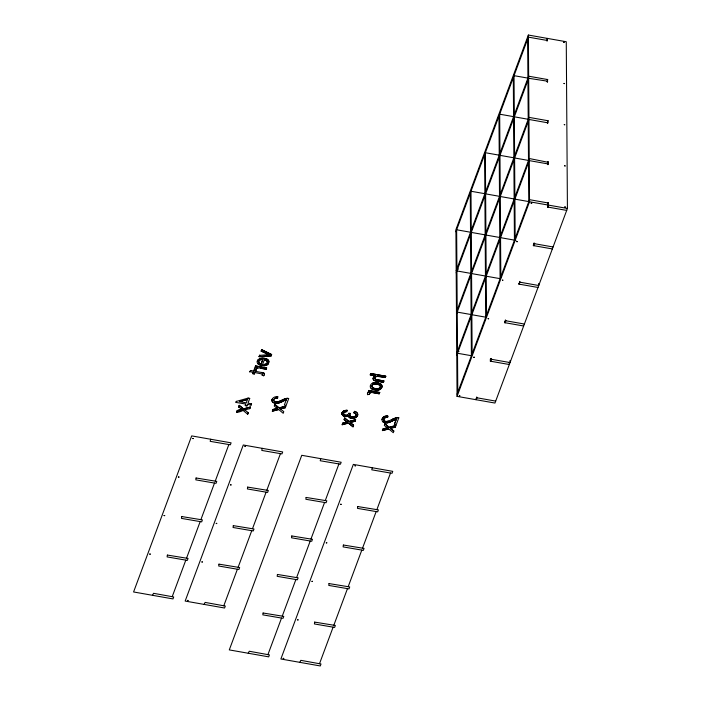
<?xml version="1.0" encoding="UTF-8"?>
<svg xmlns="http://www.w3.org/2000/svg" width="701" height="701" viewBox="0 0 701 701"><rect width="100%" height="100%" fill="white"/><g stroke="black" fill="none" stroke-linecap="round" stroke-linejoin="round"><path stroke-width="1.05" d="M342.088 414.563L342.097 412.696M347.915 416.052L348.502 415.527L348.896 416.955M373.142 378.584L373.221 379.25L373.379 377.524A4.302 2.988 -0.4 0 1 375.385 375.78L375.385 375.902A4.302 2.988 -0.4 0 0 373.37 377.637M343.543 413.73L344.13 412.284M375.298 379.223L374.869 378.067M262.489 374.465L262.288 375.088L262.419 374.15M256.303 369.287L256.373 370.032L254.507 370.181L256.373 369.918L256.461 368.787M369.401 394.137L369.392 393.892M264.365 374.457L264.303 373.677M373.142 378.601L373.212 377.997M369.392 394.128L369.497 393.427M268.86 362.207L268.877 361.9A4.846 3.365 -0.4 0 0 266.95 359.035L266.214 358.737M264.391 374.308L264.365 373.738M374.86 378.268L375.219 377.243L374.991 377.751M273.662 400.201L273.749 399.658M383.736 419.391L383.982 420.565M272.014 400.315L272.111 399.666M256.338 369.112L256.303 369.646M369.392 393.944L369.891 392.937M264.391 374.194L264.347 374.422M264.917 365.571L263.848 365.756L264.032 364.467A3.531 2.453 -0.4 0 0 266.967 360.761M276.325 398.019C278.043 398.755 278.455 395.907 276.58 396.722M345.348 411.794L346.995 411.697L346.951 410.251M386.233 417.437C387.346 417.542 388.897 416.806 387.399 416.026M355.635 415.93L356.038 414.493M355.933 415.378L355.863 413.967M382.124 419.251L382.08 419.715A4.495 3.119 -0.4 0 0 382.588 421.424M382.098 419.54L382.22 418.891A7.974 5.538 -0.4 0 1 382.439 418.339L382.728 417.962A4.513 3.137 -0.4 0 1 386.637 416.07L387.145 416.131M381.914 387.057L381.949 386.75A4.907 3.409 -0.4 0 0 381.16 384.358A4.653 3.233 -0.4 0 0 380.222 383.701M349.773 414.536L349.965 415.886M343.56 413.406L344.06 412.354M342 413.012L341.992 414.265M383.754 419.391L384.069 418.506M272.111 399.78L272.163 399.482A7.974 5.538 -0.4 0 1 272.382 398.939M382.168 419.189L382.22 419.005A7.974 5.538 -0.4 0 1 382.439 418.453L382.72 417.849A4.513 3.137 -0.4 0 1 386.637 415.965L387.942 416.07M342.027 413.02L343.148 411.277M268.728 362.697L268.448 363.504M349.808 414.536L349.738 415.29M383.85 418.953L383.736 419.908M256.373 369.112L257.092 368.227M152.52 595.307L153.537 593.309L173.717 596.963L172.989 598.917L133.576 591.968L191.688 435.899L231.102 442.848L230.375 444.802L210.195 441.341L210.642 439.238M236.009 402.321L236.386 401.305L236.009 402.435L245.779 404.039L245.262 405.555L246.997 405.861L247.514 404.346L251.081 405.09L251.554 403.706L251.081 405.09M236.78 412.013C253.306 406.142 232.986 415.921 237.35 410.479L240.417 409.673M239.269 405.336L238.699 406.974L239.269 405.336L243.597 408.946L250.301 407.071L243.597 408.832M236.78 412.127L237.35 410.479M252.816 373.677L253.289 372.292L252.816 373.677L254.279 373.931L254.752 372.546L261.175 373.791A4.408 3.067 -0.4 0 1 262.218 374.027L262.227 373.957M255.585 370.435L255.225 371.39L255.585 370.435L254.121 370.067L253.762 371.136L251.063 370.549L249.486 371.732L251.063 370.549M255.252 367.017C259.589 367.306 253.727 368.069 255.655 365.94L266.617 367.867L266.143 369.252L260.448 368.253M259.133 356.713L259.633 355.249L259.133 356.713L271.112 355.906L271.611 354.557L261.71 349.676L261.21 351.14L267.169 353.926M253.762 371.136L254.121 370.067M255.252 367.131L255.655 365.94M261.21 351.14L261.71 349.676M254.279 373.931L254.752 372.546M172.201 596.7L185.818 560.117M186.545 558.171L200.171 521.588M200.889 519.643L214.515 483.059M215.242 481.114L228.859 444.53M239.532 401.585L246.253 402.882L247.506 399.404L239.532 401.585L247.506 399.404M262.761 359.403L261.105 363.968A3.733 2.594 -0.4 0 1 259.256 363.136A3.382 2.348 -0.4 0 1 259.326 360.516A3.382 2.348 -0.4 0 1 262.77 359.499L262.761 359.403A3.382 2.348 -0.4 0 0 259.326 360.402A3.382 2.348 -0.4 0 0 259.3 362.995M261.105 363.968L262.761 359.517M236.386 401.419L247.979 398.133L249.714 398.44L247.988 403.189L251.554 403.82M261.718 365.317L262.192 365.501L264.338 359.727A4.346 3.023 -0.4 0 1 266.844 360.796M250.301 407.185L249.722 408.727L250.301 407.071M247.672 414.238L248.242 412.591L247.672 414.238L243.037 410.365M266.143 369.252L266.617 367.867M271.112 355.906L271.611 354.443M272.321 411.18L278.577 409.533L272.321 411.18L272.891 409.533L275.957 408.727M279.138 407.886L285.842 406.124L279.138 408L274.81 404.381L274.24 406.028L276.483 407.824M204.105 604.402L205.121 602.404L225.301 606.058L224.574 608.012L185.16 601.064L243.273 444.995L282.687 451.943L281.96 453.897L261.78 450.436L262.227 448.333M278.577 409.419L283.213 413.292L283.782 411.645L280.339 408.963L285.263 407.667L280.339 408.963M285.263 407.772L285.842 406.124M286.262 399.868L284.343 405.029L286.174 405.353L288.724 398.492A3.558 2.471 -0.4 0 0 287.366 398.405M223.785 605.795L237.402 569.212M238.13 567.267L251.755 530.683M252.483 528.738L266.1 492.155M266.827 490.209L280.444 453.626M248.233 653.244L249.249 651.247L269.429 654.9L268.702 656.855L229.288 649.906L301.754 455.308L341.168 462.257L340.441 464.202L320.226 460.741L320.699 458.647M350.149 422.51L355.083 421.213L350.149 422.51L353.602 425.192L353.032 426.839L348.388 423.08L342.141 424.727L342.71 423.08L345.768 422.274M344.06 419.575L346.215 421.319L344.06 419.575L344.629 417.936L348.958 421.546L355.652 419.671L348.958 421.441M375.605 375.824L370.216 374.869L370.689 373.493L385.76 376.262L370.689 373.493M267.913 654.638L281.53 618.054M282.258 616.109L295.883 579.525M296.611 577.58L310.228 540.997M310.955 539.043L324.572 502.468M325.299 500.514L338.925 463.939M355.083 421.327L355.652 419.671M368.34 391.666L370.067 391.973L368.34 391.666L368.744 390.475L379.705 392.525L368.744 390.475M370.89 392.656L371.302 392.507A7.545 5.24 -0.4 0 1 373.528 392.797L379.232 393.796L379.705 392.411M375.053 380.669L383.491 382.36L383.964 380.976L376.253 379.574M377.103 376.341L385.287 377.532L385.76 376.148M528.361 35.05L455.904 229.648L457.061 396.372L494.967 403.049L567.424 208.451L566.268 41.736L528.361 35.05L529.527 201.765L457.061 396.372M455.913 231.733L528.379 37.135L547.332 40.474L547.323 39.992M382.387 430.589L388.634 428.942L382.387 430.589L382.956 428.933L386.014 428.136M389.195 427.295L395.899 425.533L389.204 427.408L384.867 423.79L384.306 425.437L386.97 427.522M299.818 662.34L300.834 660.342L321.014 663.996L320.287 665.95L280.873 659.001L353.339 464.404L392.753 471.352L392.025 473.298L371.775 469.828L372.284 467.742M396.328 419.163L394.409 424.438L396.328 419.163A7.133 4.951 -0.4 0 0 394.838 419.706L394.181 420.118M388.634 428.828L393.279 432.701L393.848 431.054L390.396 428.364L395.329 427.067L390.396 428.364M395.329 427.181L395.899 425.533M394.409 424.324L396.231 424.753L398.79 417.787A3.558 2.471 -0.4 0 0 397.423 417.7L396.862 417.866M456.202 272.891L528.668 78.293L547.665 81.202M547.034 39.142L547.315 38.389L547.052 41.228M319.498 663.733L333.115 627.15M333.842 625.204L347.468 588.621M348.195 586.676L361.812 550.092M362.54 548.147L376.165 511.564M376.884 509.609L390.51 473.035M456.474 311.963L528.94 117.365L547.893 120.712L547.893 121.194M456.491 314.048L528.957 119.45M547.323 80.3L547.604 79.546L547.017 79.406M547.341 82.385L547.604 79.546L528.65 76.207L456.185 270.805L470.651 273.364M456.763 353.129L529.229 158.522L548.235 162.317M456.78 355.205L529.237 160.608L548.191 163.955L548.191 163.464M547.612 121.457L547.893 120.712L547.236 120.59M547.621 123.542L547.893 120.712M457.052 394.286L529.518 199.68L548.462 203.027L548.471 203.509M547.902 162.614L548.173 161.87L547.586 161.721M547.91 164.7L548.173 161.87M510.021 360.48L510.039 362.566L491.086 359.227L490.753 361.339L490.569 358.509M548.182 203.772L548.462 203.027L547.814 202.913M476.733 396.959L476.014 399.71L476.005 398.913M509.294 362.426L509.312 364.52L490.358 361.181L491.086 358.43M505.36 322.767L504.711 322.653L505.43 319.901M519.713 284.238L519.055 284.124L519.774 281.373M534.057 245.709L533.408 245.587L534.127 242.844M548.41 207.172L547.753 207.058L548.462 203.027M264.251 374.755L264.128 375.14M342.158 412.652L342.474 411.978M349.887 414.326L350.053 413.897M383.903 418.944L384.77 417.814M355.889 415.386L355.705 415.833M272.47 398.764L272.382 399.044A7.974 5.538 -0.4 0 0 272.163 399.596M262.288 375.088L263.725 375.797L263.935 375.377M357.247 416.157L357.344 415.973A6.896 4.793 -0.4 0 0 357.563 415.439M353.979 412.819L354.54 411.426A4.933 3.426 -0.4 0 1 357.606 415.439M353.795 412.758L354.54 411.426M268.36 363.539L267.861 364.318M257.74 360.104L257.53 360.568A6.712 4.662 -0.4 0 0 257.293 361.138M257.626 360.384L257.74 360.209A4.925 3.426 -0.4 0 1 261.666 358.22L263.778 358.29A10.077 7.001 -0.4 0 1 264.768 358.456L265.083 358.518M272.558 398.711L272.663 398.554A4.513 3.137 -0.4 0 1 276.58 396.67M268.273 363.679L267.975 364.196M357.142 416.21L355.985 417.463M357.037 416.49L357.344 415.868A6.896 4.793 -0.4 0 0 357.563 415.325M350.255 413.713L348.695 413.275L350.395 413.415M384.139 418.515L384.463 418.041M342.57 411.96L343.735 410.9M356.914 416.534L355.801 417.586M375.272 377.287L375.64 376.831M355.556 415.921L354.154 416.911M244.921 446.257L245.455 446.257M245.446 446.493L244.929 446.493M230.568 484.785L231.111 484.785M231.093 485.022L230.576 485.022M216.223 523.323L216.758 523.314M216.749 523.551L216.232 523.551M201.87 561.851L202.414 561.851M202.396 562.079L201.888 562.079M187.526 600.38L188.061 600.38M188.052 600.617L187.535 600.617M354.978 465.666L355.521 465.666M355.512 465.885L354.978 465.885M340.633 504.194L341.168 504.194M341.159 504.431L340.651 504.44M326.28 542.723L326.824 542.723M326.806 542.96L326.307 542.977M311.936 581.252L312.471 581.252M312.462 581.488L311.963 581.506M297.592 619.789L298.127 619.78M298.109 620.017L297.61 620.034M283.239 658.318L283.782 658.318M283.765 658.546L283.248 658.546M375.324 377.226L375.71 376.77M355.468 416.017L354.583 416.745M267.738 364.327L267.353 364.765M344.13 412.398L345.225 411.715M344.209 412.328L346.031 411.583M369.848 393.095L370.514 392.63M348.406 415.597L347.819 416.114M384.56 418.076L386.085 417.34M533.575 245.131L533.408 245.587L552.353 248.934M519.222 283.668L519.055 284.124L538.009 287.463M504.878 322.197L504.711 322.653L523.656 325.991M547.604 80.037L547.604 79.546M547.253 122.675L547.902 122.307M256.855 368.367L257.88 367.999M274.704 398.405L273.662 400.306L274.757 401.866M343.28 411.285L344.244 410.663M375.78 376.831L377.007 376.244M369.997 392.867L371.215 392.507M267.212 364.757L266.748 365.133M384.875 417.857L386.233 417.323M266.906 364.932L265.127 365.65M355.609 417.577L354.303 418.208M547.919 206.602L547.753 207.058L566.697 210.405M534.784 243.755L533.96 244.097M520.44 282.284L519.616 282.626M506.087 320.813L505.263 321.154M477.399 397.87L476.575 398.212M283.029 401.13L281.565 401.945M283.239 401.025L282.065 401.708M376.104 376.647L377.208 376.218M393.857 420.162L391.386 421.459M392.823 419.102L391.237 419.978M392.385 420.994L394.023 420.083M283.791 400.867L284.659 400.341M281.487 400.429L285.035 398.755M283.958 400.788L284.764 400.297A7.133 4.951 -0.4 0 1 286.253 399.745M391.544 419.838L393.217 418.918M394.023 420.197L394.593 419.811M392.131 421.003L390.124 422.02M281.811 401.717L281.329 402.059M283.151 399.509L281.171 400.578A29.994 20.837 -0.4 0 1 278.428 401.761L277.876 401.927M393.016 419.119L393.778 418.672M343.893 410.926L344.603 410.532M394.716 419.864L394.829 419.811A7.133 4.951 -0.4 0 1 396.319 419.268M355.398 417.682L354.075 418.26M391.158 421.459L389.598 422.23M283.344 399.535L285.929 398.51M280.873 402.146L278.639 403.136M393.401 418.944L393.953 418.593M547.332 40.474L546.675 40.36M547.612 81.631L546.964 81.518M547.84 122.824L528.212 119.319L527.941 80.247M548.191 163.955L547.534 163.832M266.582 365.098L264.715 365.712M275.055 398.334L276.168 397.923M280.663 402.243L278.087 403.285M389.94 421.984L389.441 422.291M394.128 418.628L394.628 418.322M354.443 416.692L353.865 416.999M394.304 418.567L395.399 418.068M257.285 368.253L258.213 367.972A7.545 5.24 -0.4 0 1 260.439 368.139L266.143 369.138M394.794 418.383L395.846 417.954M389.134 422.291L388.424 422.624M275.318 398.221L277.675 398.098M344.419 410.707L346.031 410.278M388.284 421.108L386.496 421.59M388.994 422.335L387.25 422.861M285.184 398.816L286.507 398.396M278.499 403.066L277.316 403.443M395.548 418.138L395.986 417.919M354.014 416.85L353.409 417.086M241.354 409.428L241.836 409.296L240.653 409.726M276.711 408.639L277.377 408.35L276.536 408.683M346.531 422.072L347.188 421.897L346.531 422.186M386.777 427.934L387.434 427.759L386.777 428.048M237.35 410.593L240.417 409.787M248.242 412.705L244.789 409.91L249.722 408.613M275.957 408.841L272.891 409.533M345.768 422.388L342.71 423.08M353.032 426.839L348.388 422.975L342.141 424.727M386.014 428.241L382.956 428.933M277.701 401.857L277.21 402.085M277.535 402.015L278.411 401.629A29.994 20.837 -0.4 0 0 281.162 400.446M344.796 410.593L347.188 410.26M388.284 422.545L387.005 422.887M395.986 418.024L396.573 417.796M277.955 403.206L277.184 403.452M286.078 398.589L287.226 398.299M277.368 401.945L276.886 402.137M354.075 418.147L353.155 418.401M396.135 417.998L396.713 417.778M353.716 416.92L353.26 417.104M387.11 421.52L388.477 421.038A29.994 20.837 -0.4 0 0 391.219 419.855M353.847 418.199L352.918 418.409M277.044 402.006L275.335 401.962M377.734 388.801L377.918 388.775A3.041 2.112 -0.4 0 0 378.61 388.599A3.225 2.234 -0.4 0 0 379.819 385.366A3.137 2.182 -0.4 0 0 379.197 384.902L377.918 384.279M286.656 398.483L287.366 398.291M386.952 421.432L385.927 421.459M374.702 383.938L374.509 384.078A3.111 2.164 -0.4 0 0 373.642 384.279A3.233 2.243 -0.4 0 0 372.441 387.513A3.26 2.261 -0.4 0 0 373.204 388.056L373.712 388.284M277.184 403.347L276.702 403.496M277.061 403.355L276.588 403.504M387.127 422.764L386.645 422.913M374.413 382.772L375.342 382.72M276.737 402.05L275.73 402.041M374.702 384.052L376.463 383.99M367.526 393.287A4.101 2.848 -0.4 0 0 367.613 394.716L369.418 394.26M377.532 388.713L375.736 388.652A9.087 6.318 -0.4 0 1 374.982 388.529L373.896 388.24M353.26 416.99L352.629 416.999M397.283 417.822L397.432 417.814A3.558 2.471 -0.4 0 1 398.79 417.892L398.79 417.787M264.505 365.615L263.848 365.756M266.932 354.908L268.308 354.715M259.133 356.599L271.112 355.793M267.099 354.89L269.079 354.802M345.987 416.604L347.819 416L345.873 416.613M259.642 355.363L266.932 354.794M377.304 376.323L378.838 376.402M386.382 417.428L387.557 417.481M374.895 384.034L376.463 384.104A8.85 6.143 -0.4 0 1 377.462 384.279M268.439 354.82L269.193 354.794M262.218 358.202L261.639 358.237A4.96 3.444 -0.4 0 0 259.826 358.64M346.25 410.374L346.715 410.365M276.588 403.39L275.309 403.32M269.193 354.68L268.159 354.25M352.918 418.295L350.623 417.989M276.466 403.399L275.992 403.39M386.523 422.799L385.944 422.791M345.873 416.499L344.769 416.403M375.675 382.72L374.124 382.816A4.486 3.111 -0.4 0 0 372.546 383.289M345.751 416.499L345.146 416.464M276.825 396.713L277.876 396.67M352.682 418.304L350.938 418.076M262.516 358.088L263.778 358.176A10.077 7.001 -0.4 0 1 264.768 358.342L265.942 358.763M352.787 417.121L352.147 416.955M375.675 382.615L377.068 382.851M275.879 403.496L273.986 402.952M376.008 382.623L378.102 383.044M385.822 422.896L385.366 422.729M352.472 417.104L351.823 416.902M385.708 422.887L384.621 422.563M385.927 421.573L385.156 421.301M385.795 421.555L385.042 421.257M378.987 376.306L385.287 377.532M260.746 365.107L262.192 365.501M345.023 416.56L343.928 416.149M527.757 78.083L514.035 75.664L514.306 114.736M513.404 116.611L499.682 114.193L499.953 153.265M528.037 119.24L514.315 116.822L514.595 155.894M499.059 155.14L485.337 152.722L485.609 191.794M513.693 157.769L499.971 155.35L500.242 194.422M528.326 160.398L514.604 157.979L514.876 197.051M484.706 193.669L470.993 191.25L471.265 230.331M499.349 196.298L485.627 193.879L485.898 232.96M513.982 198.926L500.26 196.508L500.532 235.589M528.615 201.555L514.893 199.137L515.165 238.217M529.527 201.765L567.424 208.451M470.362 232.206L456.64 229.779L456.912 268.86L458.436 269.123M484.996 234.835L471.274 232.408L471.545 271.489M499.629 237.464L485.907 235.037L486.187 274.117M514.271 240.093L500.549 237.665L500.821 276.746M515.962 240.434L514.438 240.163L514.166 201.091M534.127 243.641L553.08 246.98M485.285 275.992L471.563 273.574L471.834 312.646M499.918 278.621L486.196 276.203L486.468 315.275M519.783 282.17L538.736 285.509L538.718 283.414M470.941 314.521L457.218 312.103L457.49 351.175L459.015 351.446M485.574 317.15L471.852 314.731L472.123 353.803M505.439 320.699L524.383 324.037M471.221 355.679L457.508 353.26L457.779 392.332M375.605 375.71L370.216 374.869M476.741 397.756L495.686 401.103M255.655 366.053L266.617 367.981M255.225 371.276L261.543 372.503A14.248 9.893 -0.4 0 1 263.05 372.818M373.537 392.674L379.232 393.796M249.486 371.618L253.289 372.406M252.816 373.563L254.279 373.817M377.445 382.799L380.012 383.692M351.981 417.042L350.763 416.517M385.252 422.817L383.386 422.011M275.598 402.129L275.09 401.892M275.195 403.417L273.644 402.795M261.368 365.361L259.65 364.748M375.666 380.836L383.491 382.36M344.647 416.49L343.823 416.105M373.747 389.625L374.667 389.826A7.702 5.345 -0.4 0 0 378.295 390.01A5.214 3.619 -0.4 0 0 381.817 386.934M377.69 384.227L379.048 384.823M351.674 416.972L350.649 416.447M345.094 415.211L344.655 414.957M375.508 380.906L374.921 380.625M378.409 383.009L380.231 383.815A4.653 3.233 -0.4 0 1 381.142 384.481A4.907 3.409 -0.4 0 1 381.949 386.864M265.381 358.483L266.932 359.166A4.846 3.365 -0.4 0 1 268.886 362.014M263.278 372.888L263.05 372.713A14.248 9.893 -0.4 0 0 261.543 372.397M344.866 415.036L345.216 415.237A3.295 2.287 -0.4 0 0 345.654 415.307L345.961 415.325A2.112 1.463 -0.4 0 0 347.486 414.957A3.917 2.716 -0.4 0 0 348.642 413.599M350.78 418.147L350.316 417.875M260.457 365.142L259.177 364.538A4.854 3.374 -0.4 0 1 258.047 363.758M263.725 375.683L262.165 375.324M373.195 389.467L374.667 389.94A7.702 5.345 -0.4 0 0 378.295 390.124A5.214 3.619 -0.4 0 0 381.826 387.048M373.467 389.66L372.687 389.274M376.113 379.53L383.964 380.976M384.42 422.615L383.237 421.906M353.795 412.644L354.312 412.95M374.921 380.739L374.439 380.433M350.465 418.05L349.913 417.691M374.79 380.687L374.062 380.222M375.99 379.6L375.368 379.171M372.941 389.484L372.45 389.178A4.898 3.409 -0.4 0 1 371.127 388.284M268.798 354.636L268.027 354.198M375.867 379.548L375.009 378.777M350.176 417.936L349.44 417.393M384.928 421.327L384.437 420.924M261.21 351.026L267.169 353.812M259.414 364.757L259.177 364.651A4.854 3.374 -0.4 0 1 257.214 361.295M261.71 349.79L271.611 354.557M343.709 416.166L343.192 415.772M384.823 421.275L384.113 420.74M343.604 416.114L343.087 415.702M374.343 380.494L373.826 380.161M263.681 372.932L264.347 373.791M354.89 413.117L355.81 413.993M349.781 417.735L348.975 416.946M344.366 414.931L343.648 414.063M263.742 372.967L264.189 373.37M238.699 406.86L241.091 408.876M355.135 413.257L356.003 414.309M276.553 407.763L277.026 408.201A8.657 6.011 -0.4 0 1 277.377 408.464M241.162 408.814L241.486 409.034A8.657 6.011 -0.4 0 1 241.836 409.296M387.434 427.873A8.657 6.011 -0.4 0 0 387.092 427.61L386.461 427.181M346.723 421.555L346.846 421.748A8.657 6.011 -0.4 0 1 347.197 422.011M276.974 408.157L276.396 407.772M274.459 401.699L273.776 400.779M383.237 422.02L382.834 421.564M390.396 428.477L393.848 431.054M350.149 422.624L353.602 425.192M389.204 427.408L384.867 423.79M348.958 421.546L344.629 417.936M279.138 408L274.81 404.381M280.339 409.069L281.013 409.507M239.269 405.441L243.597 408.946M244.798 410.015L245.473 410.453M383.096 421.914L382.711 421.432M273.031 402.505L272.654 402.032M349.335 417.419L348.59 416.219M350.351 416.333L349.817 415.483M344.042 414.694L343.683 414.142M491.743 359.341L490.349 359.096L490.349 359.981M342.736 415.527L342.018 414.247M272.777 402.269L272.54 401.892A4.495 3.119 -0.4 0 1 272.032 400.201M373.686 380.03L373.221 379.136M348.555 416.228L348.502 415.527M547.744 206.26L547.753 207.058M533.4 244.789L533.408 245.587M527.651 39.081L527.923 78.162M528.23 121.404L528.501 160.476M528.519 162.562L528.791 201.634M519.047 283.318L519.055 284.124M513.307 77.618L513.579 116.69M513.596 118.776L513.868 157.848M513.877 159.933L514.148 199.005M504.702 321.847L504.711 322.653M498.954 116.147L499.235 155.219M499.243 157.304L499.515 196.376M499.533 198.462L499.804 237.534M499.822 239.619L500.093 278.691M490.358 360.384L490.358 361.181M484.61 154.676L484.882 193.748M484.899 195.833L485.171 234.905M485.188 236.991L485.46 276.063M485.469 278.148L485.749 317.22M470.266 193.204L470.537 232.276M470.546 234.362L470.827 273.434M470.835 275.519L471.107 314.591M471.125 316.677L471.396 355.757M456.929 270.945L457.201 310.017M249.714 398.44L247.979 398.133M246.997 405.861L245.262 405.555M240.855 408.718L241.486 409.147A8.657 6.011 -0.4 0 1 241.836 409.41M346.846 421.643A8.657 6.011 -0.4 0 1 347.197 421.897M354.592 411.329A4.933 3.426 -0.4 0 1 357.606 415.334M347.486 414.843A2.112 1.463 -0.4 0 1 345.961 415.22L345.654 415.194A3.295 2.287 -0.4 0 1 345.216 415.123M254.524 370.181A4.101 2.848 -0.4 0 1 254.437 368.752M255.182 367.92A5.652 3.926 -0.4 0 1 256.987 367.464M254.454 368.638A2.182 1.516 -0.4 0 1 255.076 367.911M255.182 367.806A5.652 3.926 -0.4 0 1 256.987 367.359M266.967 360.875A3.531 2.453 -0.4 0 1 264.04 364.511M264.321 359.771A4.346 3.023 -0.4 0 1 266.844 360.91M368.27 392.455A5.652 3.926 -0.4 0 1 370.075 392.008M367.543 393.173A2.182 1.516 -0.4 0 1 368.156 392.455M368.27 392.341A5.652 3.926 -0.4 0 1 370.075 391.894M370.382 385.716A5.503 3.82 -0.4 0 1 372.511 383.14A4.486 3.111 -0.4 0 1 374.124 382.702M370.347 385.83A5.012 3.487 -0.4 0 0 371.101 388.407A4.898 3.409 -0.4 0 0 372.459 389.283M379.197 384.788A3.137 2.182 -0.4 0 1 379.811 385.261A3.225 2.234 -0.4 0 1 378.61 388.485A3.041 2.112 -0.4 0 1 377.918 388.661L375.736 388.766A9.087 6.318 -0.4 0 1 374.982 388.643L373.361 388.03A3.347 2.331 -0.4 0 1 372.441 387.399A3.233 2.243 -0.4 0 1 373.633 384.166A3.111 2.164 -0.4 0 1 374.509 383.964M284.772 400.411A7.133 4.951 -0.4 0 1 286.262 399.859M272.523 402.015A4.495 3.119 -0.4 0 1 272.032 400.315M149.699 554.105L150.478 554.123L149.707 554.062M164.052 515.577L164.831 515.594L164.052 515.55M178.396 477.048L179.176 477.066L178.404 477.004M192.74 438.511L193.529 438.537L192.74 438.511M167.364 555.096L167.118 556.918L187.333 560.388L188.061 558.434L167.364 555.069M181.708 516.567L181.471 518.389L201.686 521.859L202.405 519.905L181.708 516.541M196.052 478.038L195.816 479.861L216.031 483.331L216.758 481.377L196.061 477.986M218.949 564.191L218.703 566.014L238.918 569.484L239.646 567.53L218.957 564.147M233.293 525.662L233.056 527.485L253.271 530.955L253.999 529.001L233.302 525.636M247.646 487.134L247.4 488.956L267.616 492.426L268.343 490.472L247.655 487.09M263.077 613.033L262.831 614.856L283.046 618.326L283.774 616.372L263.077 613.007M277.421 574.505L277.184 576.327L297.399 579.797L298.127 577.843L277.43 574.452M291.774 535.976L291.528 537.798L311.743 541.268L312.471 539.314L291.774 535.95M306.118 497.447L305.873 499.27L326.088 502.731L326.815 500.786L306.118 497.447M314.661 622.129L314.416 623.951L334.631 627.421L335.358 625.467L314.661 622.102M329.006 583.6L328.769 585.423L348.984 588.893L349.711 586.939L329.014 583.574M343.359 545.071L343.113 546.894L363.328 550.364L364.056 548.41L343.367 545.019M357.703 506.543L357.466 508.365L377.681 511.835L378.4 509.881L357.703 506.543M459.392 395.776L460.014 395.811L459.4 395.741M473.736 357.247L474.358 357.256L473.736 357.247M488.08 318.718L488.711 318.745L488.089 318.701M502.433 280.19L503.055 280.216L502.433 280.172M516.777 241.661L517.408 241.687L516.786 241.617M531.13 203.132L531.752 203.141L531.13 203.132M563.692 42.297L564.296 42.463L563.7 42.279M563.981 83.463L564.585 83.629L563.99 83.419M564.27 124.62L564.875 124.787L564.27 124.594M564.559 165.778L565.155 165.944L564.559 165.778M564.848 206.935L565.444 207.102L564.857 206.891"/></g></svg>
